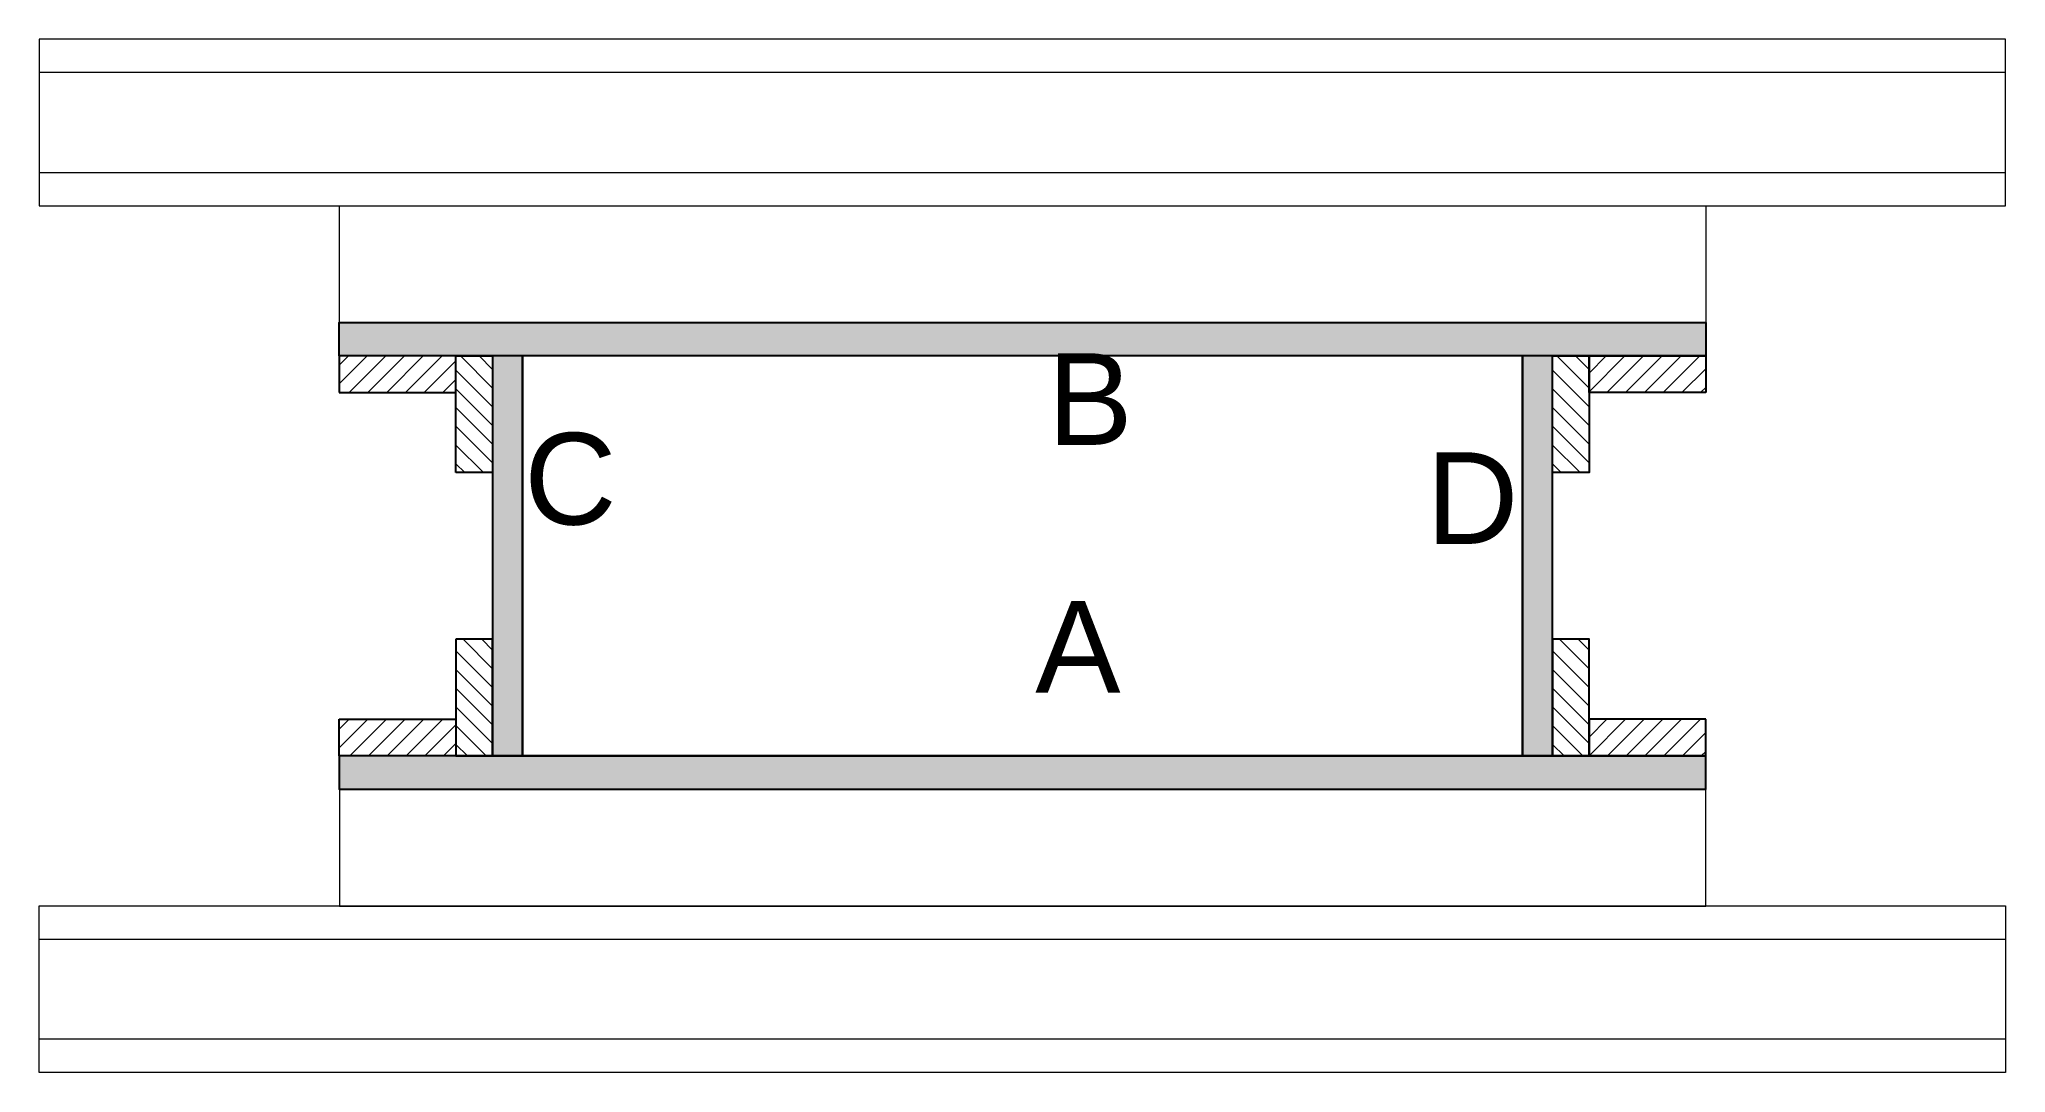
# Model space of a CAD drawing. Header units: millimetres. Extents: x 7891 to 8127, y 13607 to 13731.
import ezdxf
from ezdxf.enums import TextEntityAlignment as Align

# ---------------------------------------------------------------- set-up
doc = ezdxf.new("R2010")
doc.units = ezdxf.units.MM
for name, color, linetype in [('CHAPA', 1, 'Continuous'), ('Painéis', 200, 'Continuous'), ('SARRAFO', 251, 'Continuous'), ('TEXTO_GERAL', 7, 'Continuous')]:
    doc.layers.add(name, color=color, linetype=linetype)
for name, color, linetype, lineweight in [('Hachura', 251, 'Continuous', 9), ('Madeira', 126, 'Continuous', 18), ('Perfil Metálico', 224, 'Continuous', 18)]:
    doc.layers.add(name, color=color, linetype=linetype, lineweight=lineweight)
doc.styles.add('ARIAL', font='arial.ttf')
pattern_1 = [(135, (-14527.0084, 22402.6551), (-1.12253202, -1.12253202), [])]
pattern_2 = [(135, (-14658.6084, 22402.6551), (-1.12253202, -1.12253202), [])]

msp = doc.modelspace()

# ---------------------------------------------------------------- hatches: boundary and pattern name
at = {"layer": 'Hachura'}
h = msp.add_hatch(color=256, dxfattribs=at)
h.dxf.hatch_style = 1
h.paths.add_polyline_path([(7926.67, 13693.05), (7926.67, 13697.05), (8090.67, 13697.05), (8090.67, 13693.05)])
h = msp.add_hatch(color=256, dxfattribs=at)
h.dxf.hatch_style = 1
h.paths.add_polyline_path([(7926.67, 13693.05), (7926.67, 13697.05), (8090.67, 13697.05), (8090.67, 13693.05)])
h = msp.add_hatch(dxfattribs=at)
h.set_pattern_fill('ANSI31', color=256, scale=0.5, angle=360, style=0)
h.set_pattern_definition([(45, (17429.6243, 36584.4562), (-1.12253202, 1.12253202), [])])
h.paths.add_polyline_path([(7940.67, 13693.05), (7940.67, 13688.65), (7926.67, 13688.65), (7926.67, 13693.05)])
h = msp.add_hatch(dxfattribs=at)
h.set_pattern_fill('ANSI31', color=256, scale=0.5, angle=450, style=0)
h.set_pattern_definition(pattern_2)
h.paths.add_polyline_path([(7945.07, 13693.05), (7940.67, 13693.05), (7940.67, 13679.05), (7945.07, 13679.05)])
h = msp.add_hatch(color=256, dxfattribs=at)
h.dxf.hatch_style = 1
h.paths.add_polyline_path([(7948.67, 13693.05), (7945.07, 13693.05), (7945.07, 13645.05), (7948.67, 13645.05)])
h = msp.add_hatch(color=256, dxfattribs=at)
h.dxf.hatch_style = 1
h.paths.add_polyline_path([(7948.67, 13693.05), (7945.07, 13693.05), (7945.07, 13645.05), (7948.67, 13645.05)])
h = msp.add_hatch(color=256, dxfattribs=at)
h.dxf.hatch_style = 1
h.paths.add_polyline_path([(8072.27, 13693.05), (8068.67, 13693.05), (8068.67, 13645.05), (8072.27, 13645.05)])
h = msp.add_hatch(color=256, dxfattribs=at)
h.dxf.hatch_style = 1
h.paths.add_polyline_path([(8072.27, 13693.05), (8068.67, 13693.05), (8068.67, 13645.05), (8072.27, 13645.05)])
h = msp.add_hatch(dxfattribs=at)
h.set_pattern_fill('ANSI31', color=256, scale=0.5, angle=450, style=0)
h.set_pattern_definition(pattern_1)
h.paths.add_polyline_path([(8076.67, 13693.05), (8072.27, 13693.05), (8072.27, 13679.05), (8076.67, 13679.05)])
h = msp.add_hatch(dxfattribs=at)
h.set_pattern_fill('ANSI31', color=256, scale=0.5, angle=360, style=0)
h.set_pattern_definition([(45, (17214.6243, 36584.4562), (-1.12253202, 1.12253202), [])])
h.paths.add_polyline_path([(8076.67, 13693.05), (8076.67, 13688.65), (8090.67, 13688.65), (8090.67, 13693.05)])
h = msp.add_hatch(dxfattribs=at)
h.set_pattern_fill('ANSI31', color=256, scale=0.5, angle=450, style=0)
h.set_pattern_definition(pattern_2)
h.paths.add_polyline_path([(7945.07, 13645.05), (7940.67, 13645.05), (7940.67, 13659.05), (7945.07, 13659.05)])
h = msp.add_hatch(dxfattribs=at)
h.set_pattern_fill('ANSI31', color=256, scale=0.5, angle=450, style=0)
h.set_pattern_definition(pattern_1)
h.paths.add_polyline_path([(8076.67, 13645.05), (8072.27, 13645.05), (8072.27, 13659.05), (8076.67, 13659.05)])
h = msp.add_hatch(dxfattribs=at)
h.set_pattern_fill('ANSI31', color=256, scale=0.5, angle=360, style=0)
h.set_pattern_definition([(45, (17429.6243, 36574.4562), (-1.12253202, 1.12253202), [])])
h.paths.add_polyline_path([(7940.67, 13645.05), (7940.67, 13649.45), (7926.67, 13649.45), (7926.67, 13645.05)])
h = msp.add_hatch(dxfattribs=at)
h.set_pattern_fill('ANSI31', color=256, scale=0.5, angle=360, style=0)
h.set_pattern_definition([(45, (17214.6243, 36574.4562), (-1.12253202, 1.12253202), [])])
h.paths.add_polyline_path([(8076.67, 13645.05), (8076.67, 13649.45), (8090.67, 13649.45), (8090.67, 13645.05)])
h = msp.add_hatch(color=256, dxfattribs=at)
h.dxf.hatch_style = 1
h.paths.add_polyline_path([(7926.67, 13645.05), (7926.67, 13641.05), (8090.67, 13641.05), (8090.67, 13645.05)])
h = msp.add_hatch(color=256, dxfattribs=at)
h.dxf.hatch_style = 1
h.paths.add_polyline_path([(7926.67, 13645.05), (7926.67, 13641.05), (8090.67, 13641.05), (8090.67, 13645.05)])

# ---------------------------------------------------------------- linework, layer by layer
at = {"layer": 'CHAPA'}
for points in [[(7926.67, 13693.05), (7926.67, 13697.05), (8090.67, 13697.05), (8090.67, 13693.05)], [(7926.67, 13693.05), (7926.67, 13697.05), (8090.67, 13697.05), (8090.67, 13693.05)], [(7948.67, 13693.05), (7945.07, 13693.05), (7945.07, 13645.05), (7948.67, 13645.05)], [(7948.67, 13693.05), (7945.07, 13693.05), (7945.07, 13645.05), (7948.67, 13645.05)], [(8072.27, 13693.05), (8068.67, 13693.05), (8068.67, 13645.05), (8072.27, 13645.05)], [(8072.27, 13693.05), (8068.67, 13693.05), (8068.67, 13645.05), (8072.27, 13645.05)], [(7926.67, 13645.05), (7926.67, 13641.05), (8090.67, 13641.05), (8090.67, 13645.05)], [(7926.67, 13645.05), (7926.67, 13641.05), (8090.67, 13641.05), (8090.67, 13645.05)]]:
    msp.add_lwpolyline(points, close=True, dxfattribs=at)
at = {"layer": 'Madeira'}
for points in [[(8090.69, 13711.06), (8090.67, 13697.06), (7926.68, 13697.06), (7926.69, 13711.06)], [(8090.69, 13627.04), (8090.67, 13641.04), (7926.68, 13641.04), (7926.69, 13627.04)]]:
    msp.add_lwpolyline(points, close=True, dxfattribs=at)
at = {"layer": 'Painéis'}
msp.add_lwpolyline([(8068.67, 13645.05), (8068.67, 13693.05), (7948.67, 13693.05), (7948.67, 13645.05)], close=True, dxfattribs=at)
at = {"layer": 'Perfil Metálico'}
for points in [[(7890.67, 13731.05), (7890.67, 13711.05), (8126.67, 13711.05), (8126.67, 13731.05)], [(8126.67, 13715.05), (8126.67, 13727.05), (7890.67, 13727.05), (7890.67, 13715.05)], [(7890.67, 13607.05), (7890.67, 13627.05), (8126.67, 13627.05), (8126.67, 13607.05)], [(8126.67, 13623.05), (8126.67, 13611.05), (7890.67, 13611.05), (7890.67, 13623.05)]]:
    msp.add_lwpolyline(points, close=True, dxfattribs=at)
at = {"layer": 'SARRAFO'}
for points in [[(7926.67, 13688.65), (7940.67, 13688.65), (7940.67, 13693.05), (7926.67, 13693.05)], [(7940.67, 13679.05), (7940.67, 13693.05), (7945.07, 13693.05), (7945.07, 13679.05)], [(8072.27, 13679.05), (8072.27, 13693.05), (8076.67, 13693.05), (8076.67, 13679.05)], [(8090.67, 13688.65), (8076.67, 13688.65), (8076.67, 13693.05), (8090.67, 13693.05)], [(7940.67, 13659.05), (7940.67, 13645.05), (7945.07, 13645.05), (7945.07, 13659.05)], [(8072.27, 13659.05), (8072.27, 13645.05), (8076.67, 13645.05), (8076.67, 13659.05)], [(7926.67, 13649.45), (7940.67, 13649.45), (7940.67, 13645.05), (7926.67, 13645.05)], [(8090.67, 13649.45), (8076.67, 13649.45), (8076.67, 13645.05), (8090.67, 13645.05)]]:
    msp.add_lwpolyline(points, close=True, dxfattribs=at)

# ---------------------------------------------------------------- texts
at = {"layer": 'TEXTO_GERAL', "style": 'ARIAL'}
for s, p in [('B', (8016.78, 13687.88)), ('C', (7954.41, 13678.32)), ('D', (8062.65, 13676)), ('A', (8015.32, 13658.14))]:
    msp.add_text(s, height=11, dxfattribs=at).set_placement(p, align=Align.MIDDLE_CENTER)

doc.saveas('drawing.dxf')
